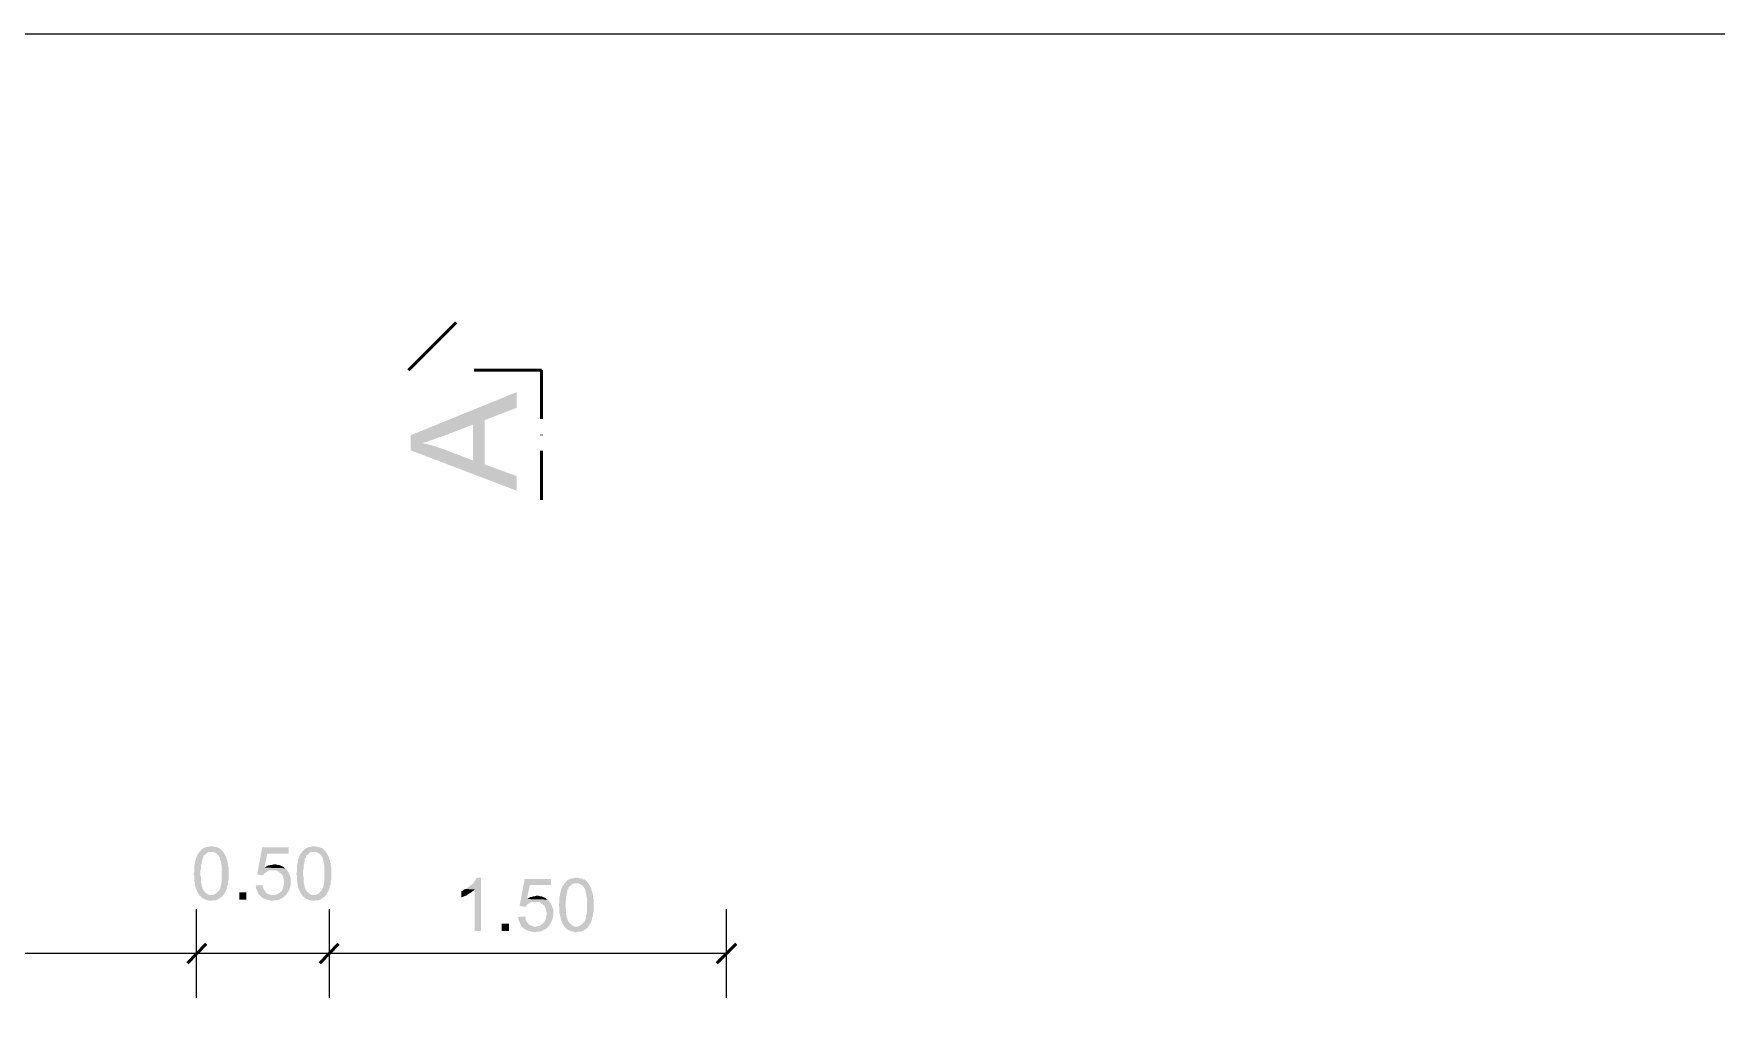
# Model space of a CAD drawing. Header units: millimetres. Extents: x -35.3 to 0.3, y 0.4 to 20.6.
# Drawn here: x -11.149 to -8.649, y 18.202 to 19.662 of the extents above; entities that cross this region are included whole.
import ezdxf

# ---------------------------------------------------------------- set-up
doc = ezdxf.new("R2010")
doc.units = ezdxf.units.MM
doc.linetypes.add('PDF_IMPORT', pattern=[1, 0.8, -0.2])
doc.layers.add('PDF _Geometria', color=7, linetype='Continuous')
doc.layers.add('PDF _Riempimenti solidi', color=7, linetype='Continuous')

msp = doc.modelspace()

# ---------------------------------------------------------------- hatches: boundary and pattern name
at = {"layer": 'PDF _Riempimenti solidi', "transparency": 33554559}
for points in [[(-10.5885, 19.0652), (-10.5718, 19.0535), (-10.5693, 19.0543), (-10.5652, 19.0552), (-10.5618, 19.0568), (-10.5577, 19.0577), (-10.5535, 19.0593), (-10.5493, 19.061), (-10.5393, 19.0643), (-10.496, 19.081), (-10.496, 19.0277), (-10.4785, 19.0877), (-10.431, 19.106), (-10.431, 19.1293)], [(-10.5885, 19.0652), (-10.5885, 19.0427), (-10.431, 18.9827), (-10.431, 19.0043), (-10.4785, 19.0218), (-10.4785, 19.0877), (-10.496, 19.0277), (-10.5418, 19.0452), (-10.5427, 19.0452), (-10.5468, 19.0468), (-10.551, 19.0485), (-10.5552, 19.0493), (-10.5593, 19.051), (-10.5635, 19.0518), (-10.5677, 19.0527), (-10.5718, 19.0535)], [(-10.8852, 18.4543), (-10.8877, 18.4543), (-10.8893, 18.4535), (-10.8918, 18.4535), (-10.8935, 18.4527), (-10.896, 18.4518), (-10.8977, 18.451), (-10.9027, 18.446), (-10.8818, 18.446), (-10.8802, 18.4452), (-10.8768, 18.4435), (-10.8735, 18.4402), (-10.8735, 18.4393), (-10.8727, 18.4385), (-10.8718, 18.4368), (-10.8718, 18.4352), (-10.871, 18.4335), (-10.871, 18.4318), (-10.8702, 18.4302), (-10.8702, 18.4277), (-10.8693, 18.4252), (-10.8693, 18.4018), (-10.8702, 18.4002), (-10.8702, 18.3977), (-10.871, 18.396), (-10.871, 18.3935), (-10.8718, 18.3918), (-10.8727, 18.391), (-10.8727, 18.3893), (-10.8735, 18.3885), (-10.8743, 18.3877), (-10.876, 18.386), (-10.8777, 18.3843), (-10.881, 18.3827), (-10.8827, 18.3818), (-10.8852, 18.3818), (-10.9018, 18.381), (-10.9002, 18.3793), (-10.8993, 18.3785), (-10.8977, 18.3768), (-10.8952, 18.376), (-10.8935, 18.3752), (-10.8918, 18.3743), (-10.8893, 18.3743), (-10.8877, 18.3735), (-10.8843, 18.3735), (-10.8827, 18.3743), (-10.8777, 18.3743), (-10.876, 18.3752), (-10.8743, 18.376), (-10.8718, 18.3777), (-10.871, 18.3785), (-10.8702, 18.3785), (-10.8685, 18.3802), (-10.8677, 18.3818), (-10.866, 18.3835), (-10.8652, 18.3852), (-10.8635, 18.3877), (-10.8627, 18.3893), (-10.8618, 18.3918), (-10.8618, 18.3935), (-10.861, 18.396), (-10.8602, 18.3977), (-10.8602, 18.4018), (-10.8593, 18.4043), (-10.8593, 18.4227), (-10.8602, 18.4252), (-10.8602, 18.4293), (-10.861, 18.431), (-10.861, 18.4327), (-10.8618, 18.4343), (-10.8627, 18.4368), (-10.8627, 18.4385), (-10.8643, 18.441), (-10.866, 18.4443), (-10.8668, 18.446), (-10.8718, 18.451), (-10.8735, 18.4518), (-10.8743, 18.4518), (-10.876, 18.4527), (-10.8785, 18.4535), (-10.8802, 18.4535), (-10.8827, 18.4543)], [(-10.7327, 18.4543), (-10.7352, 18.4543), (-10.7368, 18.4535), (-10.7393, 18.4535), (-10.741, 18.4527), (-10.7435, 18.4518), (-10.7452, 18.451), (-10.7502, 18.446), (-10.7293, 18.446), (-10.7277, 18.4452), (-10.7243, 18.4435), (-10.721, 18.4402), (-10.721, 18.4393), (-10.7202, 18.4385), (-10.7193, 18.4368), (-10.7193, 18.4352), (-10.7185, 18.4335), (-10.7185, 18.4318), (-10.7177, 18.4302), (-10.7177, 18.4277), (-10.7168, 18.4252), (-10.7168, 18.4018), (-10.7177, 18.4002), (-10.7177, 18.3977), (-10.7185, 18.396), (-10.7185, 18.3935), (-10.7193, 18.3918), (-10.7202, 18.391), (-10.7202, 18.3893), (-10.721, 18.3885), (-10.7218, 18.3877), (-10.7235, 18.386), (-10.7252, 18.3843), (-10.7285, 18.3827), (-10.7302, 18.3818), (-10.7327, 18.3818), (-10.7493, 18.381), (-10.7477, 18.3793), (-10.7468, 18.3785), (-10.7452, 18.3768), (-10.7427, 18.376), (-10.7393, 18.3743), (-10.7368, 18.3743), (-10.7352, 18.3735), (-10.7318, 18.3735), (-10.7302, 18.3743), (-10.7252, 18.3743), (-10.7235, 18.3752), (-10.7218, 18.376), (-10.7193, 18.3777), (-10.7185, 18.3785), (-10.7177, 18.3785), (-10.716, 18.3802), (-10.7152, 18.3818), (-10.7135, 18.3835), (-10.7127, 18.3852), (-10.711, 18.3877), (-10.7102, 18.3893), (-10.7093, 18.3918), (-10.7093, 18.3935), (-10.7085, 18.396), (-10.7077, 18.3977), (-10.7077, 18.4018), (-10.7068, 18.4043), (-10.7068, 18.4227), (-10.7077, 18.4252), (-10.7077, 18.4293), (-10.7085, 18.431), (-10.7085, 18.4327), (-10.7093, 18.4343), (-10.7102, 18.4368), (-10.7102, 18.4385), (-10.7118, 18.441), (-10.7127, 18.4427), (-10.7135, 18.4443), (-10.7143, 18.446), (-10.7193, 18.451), (-10.721, 18.4518), (-10.7218, 18.4518), (-10.7235, 18.4527), (-10.726, 18.4535), (-10.7277, 18.4535), (-10.7302, 18.4543)], [(-10.9027, 18.446), (-10.9035, 18.4443), (-10.9052, 18.4427), (-10.906, 18.441), (-10.9068, 18.4385), (-10.9077, 18.4368), (-10.9077, 18.436), (-10.9085, 18.4343), (-10.9085, 18.4327), (-10.9093, 18.4302), (-10.9093, 18.4285), (-10.9102, 18.426), (-10.9102, 18.4168), (-10.911, 18.4143), (-10.911, 18.4127), (-10.9102, 18.4102), (-10.9102, 18.4018), (-10.9093, 18.4002), (-10.9093, 18.3977), (-10.9085, 18.3952), (-10.9085, 18.3935), (-10.9077, 18.3918), (-10.9068, 18.3893), (-10.906, 18.3877), (-10.9052, 18.386), (-10.9043, 18.3843), (-10.9035, 18.3835), (-10.9027, 18.3818), (-10.9018, 18.381), (-10.8852, 18.3818), (-10.8877, 18.3818), (-10.8893, 18.3827), (-10.891, 18.3835), (-10.8927, 18.3852), (-10.8943, 18.386), (-10.896, 18.3885), (-10.8968, 18.3893), (-10.8977, 18.391), (-10.8985, 18.3927), (-10.8985, 18.3943), (-10.8993, 18.396), (-10.8993, 18.3977), (-10.9002, 18.4002), (-10.9002, 18.4077), (-10.901, 18.411), (-10.901, 18.4185), (-10.9002, 18.4218), (-10.9002, 18.4268), (-10.8993, 18.4285), (-10.8993, 18.431), (-10.8985, 18.4327), (-10.8985, 18.4352), (-10.8977, 18.4368), (-10.8968, 18.4377), (-10.8968, 18.4393), (-10.896, 18.441), (-10.8943, 18.4418), (-10.8927, 18.4435), (-10.891, 18.4452), (-10.8893, 18.446), (-10.8852, 18.446)], [(-10.7702, 18.4527), (-10.8093, 18.4527), (-10.8168, 18.4127), (-10.8085, 18.411), (-10.8068, 18.4127), (-10.806, 18.4143), (-10.8043, 18.4152), (-10.8018, 18.4168), (-10.8002, 18.4177), (-10.7985, 18.4185), (-10.7935, 18.4185), (-10.7735, 18.4202), (-10.7752, 18.4218), (-10.806, 18.4227), (-10.8018, 18.4435), (-10.7702, 18.4435)], [(-10.7502, 18.446), (-10.751, 18.4443), (-10.7527, 18.4427), (-10.7535, 18.441), (-10.7543, 18.4385), (-10.7552, 18.4368), (-10.7552, 18.436), (-10.756, 18.4343), (-10.756, 18.4327), (-10.7568, 18.4302), (-10.7568, 18.4285), (-10.7577, 18.426), (-10.7577, 18.4168), (-10.7585, 18.4143), (-10.7585, 18.4127), (-10.7577, 18.4102), (-10.7577, 18.4018), (-10.7568, 18.4002), (-10.7568, 18.3977), (-10.756, 18.3952), (-10.756, 18.3935), (-10.7552, 18.3918), (-10.7543, 18.3893), (-10.7535, 18.3877), (-10.7527, 18.386), (-10.7518, 18.3843), (-10.751, 18.3835), (-10.7502, 18.3818), (-10.7493, 18.381), (-10.7327, 18.3818), (-10.7352, 18.3818), (-10.7368, 18.3827), (-10.7385, 18.3835), (-10.7402, 18.3852), (-10.7418, 18.386), (-10.7435, 18.3885), (-10.7443, 18.3893), (-10.7452, 18.391), (-10.746, 18.3927), (-10.746, 18.3943), (-10.7468, 18.396), (-10.7468, 18.3977), (-10.7477, 18.4002), (-10.7477, 18.4077), (-10.7485, 18.411), (-10.7485, 18.4185), (-10.7477, 18.4218), (-10.7477, 18.4268), (-10.7468, 18.4285), (-10.7468, 18.431), (-10.746, 18.4327), (-10.746, 18.4352), (-10.7452, 18.4368), (-10.7443, 18.4377), (-10.7443, 18.4393), (-10.7435, 18.441), (-10.7418, 18.4418), (-10.7402, 18.4435), (-10.7385, 18.4452), (-10.7368, 18.446), (-10.7327, 18.446)], [(-10.791, 18.4277), (-10.7918, 18.4277), (-10.7943, 18.4268), (-10.796, 18.4268), (-10.7985, 18.426), (-10.8002, 18.426), (-10.8018, 18.4252), (-10.8043, 18.4235), (-10.806, 18.4227), (-10.7752, 18.4218), (-10.7768, 18.4227), (-10.7785, 18.4243), (-10.781, 18.4252), (-10.7827, 18.426), (-10.7843, 18.4268), (-10.7868, 18.4268), (-10.7893, 18.4277)], [(-10.7735, 18.4202), (-10.7935, 18.4185), (-10.7885, 18.4185), (-10.7868, 18.4177), (-10.7852, 18.4168), (-10.7835, 18.4152), (-10.7818, 18.4143), (-10.781, 18.4135), (-10.7793, 18.4118), (-10.7785, 18.4093), (-10.7777, 18.4077), (-10.7777, 18.406), (-10.7768, 18.4035), (-10.7768, 18.3985), (-10.7777, 18.396), (-10.7777, 18.3943), (-10.7785, 18.3918), (-10.7793, 18.3902), (-10.7802, 18.3885), (-10.7835, 18.3852), (-10.7852, 18.3843), (-10.7877, 18.3827), (-10.7893, 18.3827), (-10.7918, 18.3818), (-10.7935, 18.3818), (-10.7743, 18.3818), (-10.7727, 18.3835), (-10.7718, 18.3852), (-10.7702, 18.3877), (-10.7693, 18.3893), (-10.7685, 18.391), (-10.7677, 18.3935), (-10.7677, 18.3952), (-10.7668, 18.3977), (-10.7668, 18.4077), (-10.7677, 18.4093), (-10.7685, 18.4118), (-10.7693, 18.4135), (-10.7702, 18.4152), (-10.771, 18.4168), (-10.7727, 18.4185)], [(-10.4843, 18.4077), (-10.4902, 18.4077), (-10.491, 18.4068), (-10.4918, 18.4052), (-10.4927, 18.4035), (-10.4943, 18.4018), (-10.4952, 18.4002), (-10.4968, 18.3985), (-10.4993, 18.3968), (-10.5018, 18.3943), (-10.5035, 18.3935), (-10.5052, 18.3918), (-10.5068, 18.391), (-10.4935, 18.3902), (-10.4935, 18.3285), (-10.4843, 18.3285)], [(-10.3802, 18.406), (-10.4193, 18.406), (-10.4268, 18.366), (-10.4185, 18.3643), (-10.4168, 18.366), (-10.416, 18.3677), (-10.4143, 18.3685), (-10.4118, 18.3702), (-10.4102, 18.371), (-10.4085, 18.3718), (-10.4035, 18.3718), (-10.3835, 18.3735), (-10.3852, 18.3752), (-10.416, 18.376), (-10.4118, 18.3968), (-10.3802, 18.3968)], [(-10.3427, 18.4077), (-10.3452, 18.4077), (-10.3468, 18.4068), (-10.3493, 18.4068), (-10.351, 18.406), (-10.3535, 18.4052), (-10.3552, 18.4043), (-10.3602, 18.3993), (-10.3393, 18.3993), (-10.3377, 18.3985), (-10.336, 18.3977), (-10.3343, 18.3968), (-10.331, 18.3935), (-10.331, 18.3927), (-10.3302, 18.3918), (-10.3293, 18.3902), (-10.3293, 18.3885), (-10.3285, 18.3868), (-10.3285, 18.3852), (-10.3277, 18.3835), (-10.3277, 18.381), (-10.3268, 18.3785), (-10.3268, 18.3552), (-10.3277, 18.3535), (-10.3277, 18.351), (-10.3285, 18.3493), (-10.3285, 18.3468), (-10.3293, 18.3452), (-10.3302, 18.3443), (-10.3302, 18.3427), (-10.331, 18.3418), (-10.3318, 18.341), (-10.3335, 18.3393), (-10.3352, 18.3377), (-10.3368, 18.3368), (-10.3385, 18.336), (-10.3402, 18.3352), (-10.3427, 18.3352), (-10.3593, 18.3343), (-10.3552, 18.3302), (-10.3527, 18.3293), (-10.351, 18.3285), (-10.3493, 18.3277), (-10.3468, 18.3277), (-10.3452, 18.3268), (-10.3418, 18.3268), (-10.3402, 18.3277), (-10.3352, 18.3277), (-10.3335, 18.3285), (-10.3318, 18.3293), (-10.3293, 18.331), (-10.3285, 18.3318), (-10.3277, 18.3318), (-10.326, 18.3335), (-10.3252, 18.3352), (-10.3235, 18.3368), (-10.3227, 18.3385), (-10.321, 18.341), (-10.3202, 18.3427), (-10.3193, 18.3452), (-10.3193, 18.3468), (-10.3185, 18.3493), (-10.3177, 18.351), (-10.3177, 18.3552), (-10.3168, 18.3577), (-10.3168, 18.376), (-10.3177, 18.3785), (-10.3177, 18.3827), (-10.3185, 18.3843), (-10.3185, 18.386), (-10.3193, 18.3877), (-10.3202, 18.3902), (-10.3202, 18.3918), (-10.3218, 18.3943), (-10.3227, 18.396), (-10.3243, 18.3993), (-10.326, 18.401), (-10.3277, 18.4027), (-10.3293, 18.4043), (-10.331, 18.4052), (-10.3318, 18.4052), (-10.3335, 18.406), (-10.336, 18.4068), (-10.3377, 18.4068), (-10.3402, 18.4077)], [(-10.8327, 18.3752), (-10.8327, 18.386), (-10.8435, 18.386), (-10.8435, 18.3752)], [(-10.8085, 18.3968), (-10.8193, 18.396), (-10.8185, 18.3943), (-10.8185, 18.3927), (-10.8177, 18.3902), (-10.8168, 18.3885), (-10.816, 18.386), (-10.8152, 18.3843), (-10.8143, 18.3827), (-10.8127, 18.381), (-10.811, 18.3802), (-10.8102, 18.3785), (-10.8085, 18.3777), (-10.8068, 18.3768), (-10.8043, 18.376), (-10.8027, 18.3752), (-10.8002, 18.3743), (-10.7985, 18.3743), (-10.796, 18.3735), (-10.7935, 18.3735), (-10.791, 18.3743), (-10.7868, 18.3743), (-10.7843, 18.3752), (-10.781, 18.3768), (-10.7793, 18.3777), (-10.7777, 18.3785), (-10.7743, 18.3818), (-10.796, 18.3818), (-10.7977, 18.3827), (-10.8002, 18.3835), (-10.8018, 18.3843), (-10.8035, 18.3852), (-10.8043, 18.3868), (-10.806, 18.3885), (-10.8068, 18.3902), (-10.8077, 18.3918), (-10.8085, 18.3943)], [(-10.5068, 18.391), (-10.5093, 18.3902), (-10.511, 18.3885), (-10.5135, 18.3877), (-10.5135, 18.3785), (-10.5127, 18.3785), (-10.511, 18.3793), (-10.5093, 18.3802), (-10.5068, 18.381), (-10.5052, 18.3818), (-10.5027, 18.3835), (-10.5002, 18.3852), (-10.4985, 18.386), (-10.4968, 18.3877), (-10.4952, 18.3885), (-10.4935, 18.3902)], [(-10.401, 18.381), (-10.4018, 18.381), (-10.4043, 18.3802), (-10.406, 18.3802), (-10.4085, 18.3793), (-10.4102, 18.3793), (-10.4118, 18.3785), (-10.4143, 18.3768), (-10.416, 18.376), (-10.3852, 18.3752), (-10.3868, 18.376), (-10.3885, 18.3777), (-10.391, 18.3785), (-10.3927, 18.3793), (-10.3943, 18.3802), (-10.3968, 18.3802), (-10.3993, 18.381)], [(-10.3602, 18.3993), (-10.361, 18.3977), (-10.3627, 18.396), (-10.3635, 18.3943), (-10.3643, 18.3918), (-10.3652, 18.3902), (-10.3652, 18.3893), (-10.366, 18.3877), (-10.366, 18.386), (-10.3668, 18.3835), (-10.3668, 18.3818), (-10.3677, 18.3793), (-10.3677, 18.3702), (-10.3685, 18.3677), (-10.3685, 18.366), (-10.3677, 18.3635), (-10.3677, 18.3552), (-10.3668, 18.3535), (-10.3668, 18.351), (-10.366, 18.3485), (-10.366, 18.3468), (-10.3652, 18.3452), (-10.3643, 18.3427), (-10.3627, 18.3393), (-10.3618, 18.3377), (-10.361, 18.3368), (-10.3602, 18.3352), (-10.3593, 18.3343), (-10.3427, 18.3352), (-10.3452, 18.3352), (-10.3485, 18.3368), (-10.3502, 18.3385), (-10.3518, 18.3393), (-10.3535, 18.3418), (-10.3543, 18.3427), (-10.3552, 18.3443), (-10.356, 18.346), (-10.356, 18.3477), (-10.3568, 18.3493), (-10.3568, 18.351), (-10.3577, 18.3535), (-10.3577, 18.361), (-10.3585, 18.3643), (-10.3585, 18.3718), (-10.3577, 18.3752), (-10.3577, 18.3802), (-10.3568, 18.3818), (-10.3568, 18.3843), (-10.356, 18.386), (-10.356, 18.3885), (-10.3552, 18.3902), (-10.3543, 18.391), (-10.3543, 18.3927), (-10.3535, 18.3943), (-10.3518, 18.3952), (-10.3485, 18.3985), (-10.3468, 18.3993), (-10.3427, 18.3993)], [(-10.3835, 18.3735), (-10.4035, 18.3718), (-10.3985, 18.3718), (-10.3968, 18.371), (-10.3952, 18.3702), (-10.3935, 18.3685), (-10.3918, 18.3677), (-10.391, 18.3668), (-10.3893, 18.3652), (-10.3885, 18.3627), (-10.3877, 18.361), (-10.3877, 18.3593), (-10.3868, 18.3568), (-10.3868, 18.3518), (-10.3877, 18.3493), (-10.3877, 18.3477), (-10.3885, 18.3452), (-10.3902, 18.3418), (-10.3935, 18.3385), (-10.3952, 18.3377), (-10.3977, 18.336), (-10.3993, 18.336), (-10.4018, 18.3352), (-10.4035, 18.3352), (-10.3843, 18.3352), (-10.3827, 18.3368), (-10.3818, 18.3385), (-10.3802, 18.341), (-10.3785, 18.3443), (-10.3777, 18.3468), (-10.3777, 18.3485), (-10.3768, 18.351), (-10.3768, 18.361), (-10.3777, 18.3627), (-10.3785, 18.3652), (-10.3793, 18.3668), (-10.3802, 18.3685), (-10.381, 18.3702), (-10.3827, 18.3718)], [(-10.4427, 18.3285), (-10.4427, 18.3393), (-10.4535, 18.3393), (-10.4535, 18.3285)], [(-10.4185, 18.3502), (-10.4293, 18.3493), (-10.4285, 18.3477), (-10.4285, 18.346), (-10.4277, 18.3435), (-10.4268, 18.3418), (-10.426, 18.3393), (-10.4252, 18.3377), (-10.4243, 18.336), (-10.4227, 18.3343), (-10.421, 18.3335), (-10.4202, 18.3318), (-10.4185, 18.331), (-10.4168, 18.3302), (-10.4143, 18.3293), (-10.4127, 18.3285), (-10.4102, 18.3277), (-10.4085, 18.3277), (-10.406, 18.3268), (-10.4035, 18.3268), (-10.401, 18.3277), (-10.3968, 18.3277), (-10.3943, 18.3285), (-10.3927, 18.3293), (-10.391, 18.3302), (-10.3893, 18.331), (-10.3877, 18.3318), (-10.3843, 18.3352), (-10.406, 18.3352), (-10.4077, 18.336), (-10.4102, 18.3368), (-10.4118, 18.3377), (-10.4135, 18.3385), (-10.4143, 18.3402), (-10.416, 18.3418), (-10.4168, 18.3435), (-10.4177, 18.3452), (-10.4185, 18.3477)]]:
    msp.add_hatch(color=256, dxfattribs=at).paths.add_polyline_path(points)

# ---------------------------------------------------------------- linework, layer by layer
at = {"layer": 'PDF _Geometria', "lineweight": 25}
msp.add_lwpolyline([(-35.3452, 0.3843), (-35.3452, 19.6618), (0.259, 19.6618), (0.259, 0.3843)], close=True, dxfattribs=at)
at = {"layer": 'PDF _Geometria', "linetype": 'PDF_IMPORT', "lineweight": 50, "ltscale": 0.075425}
msp.add_lwpolyline([(-10.3943, 19.1618), (-10.5918, 19.1618), (-10.4518, 19.3027)], dxfattribs=at)
at = {"layer": 'PDF _Geometria', "lineweight": 50}
for points in [[(-10.3943, 19.1618), (-10.3943, 19.0893)], [(-10.3943, 19.0652), (-10.3943, 19.066)], [(-10.3943, 19.0418), (-10.3943, 18.9693)], [(-10.9202, 18.281), (-10.8927, 18.3093)], [(-10.7235, 18.281), (-10.696, 18.3093)], [(-10.1335, 18.281), (-10.1052, 18.3093)]]:
    msp.add_lwpolyline(points, dxfattribs=at)
at = {"layer": 'PDF _Geometria', "lineweight": 25}
for points in [[(-10.9068, 18.2293), (-10.9068, 18.361)], [(-10.7093, 18.2293), (-10.7093, 18.361)], [(-10.1193, 18.2293), (-10.1193, 18.361)], [(-10.1193, 18.2952), (-10.6435, 18.2952), (-10.7093, 18.2952), (-10.776, 18.2952), (-10.8402, 18.2952), (-10.9068, 18.2952), (-10.9727, 18.2952), (-13.6627, 18.2952)]]:
    msp.add_lwpolyline(points, dxfattribs=at)

doc.saveas('drawing.dxf')
